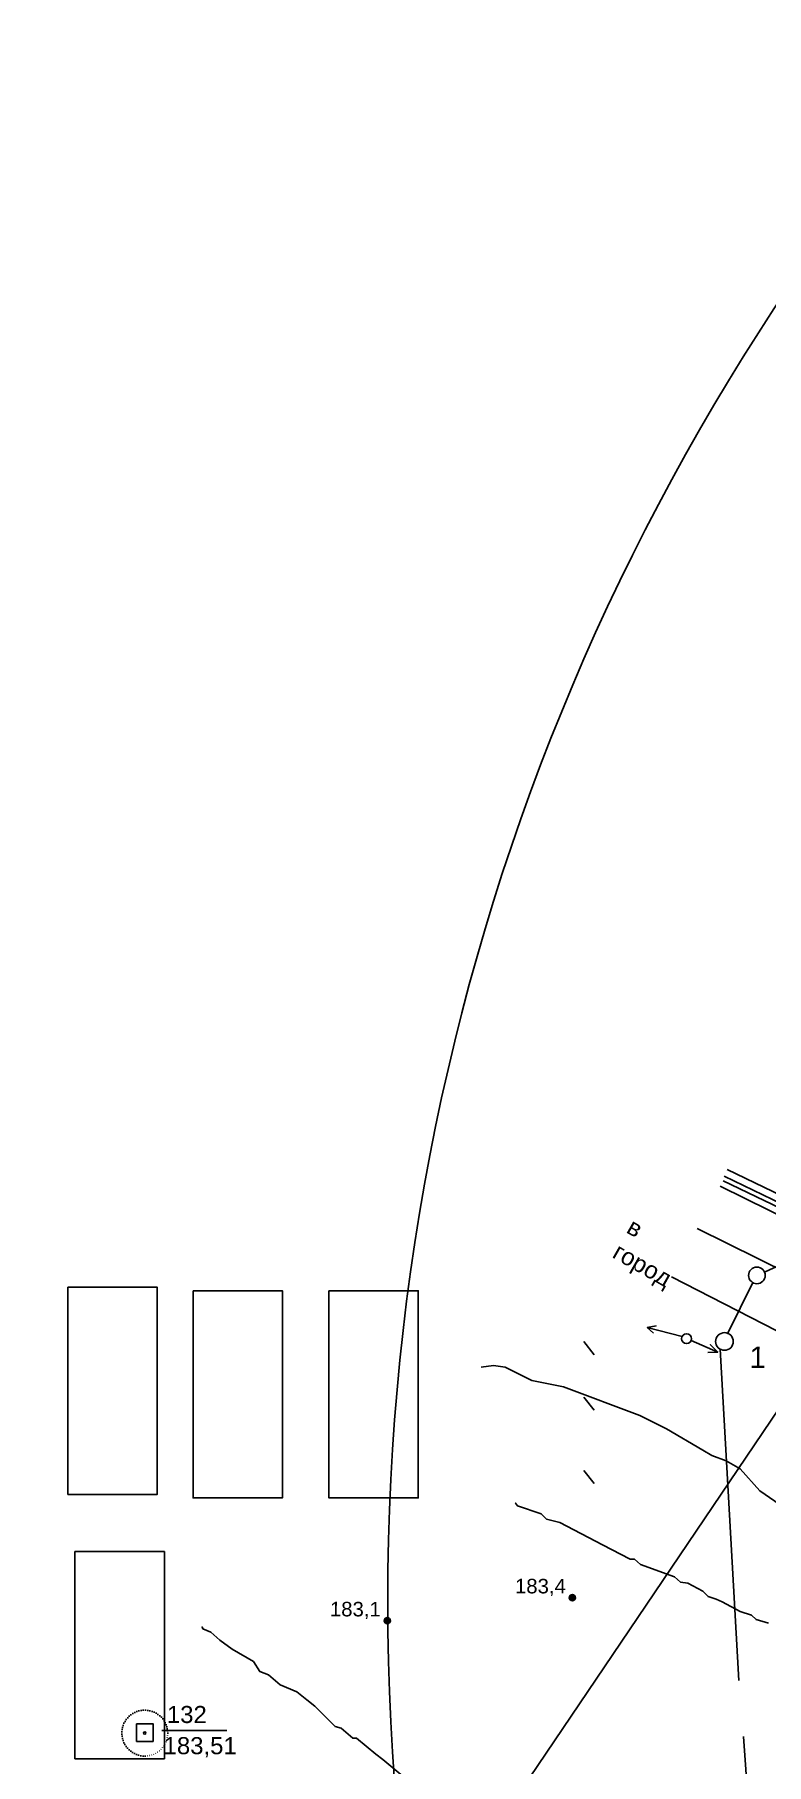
# Model space of a CAD drawing. Header units: millimetres. Extents: x 6127 to 9314, y 4730 to 7085.
# Drawn here: x 6398.6 to 6569.6, y 5981.2 to 6385.6 of the extents above; entities that cross this region are included whole.
import ezdxf

# ---------------------------------------------------------------- set-up
doc = ezdxf.new("R2010")
doc.units = ezdxf.units.MM
doc.header["$LTSCALE"] = 0.7
doc.linetypes.add('ACAD_ISO07W100', pattern=[3, 0, -3])
for name, color, linetype in [('відм', 14, 'Continuous'), ('горизонталі', 22, 'Continuous'), ('чорн', 255, 'Continuous')]:
    doc.layers.add(name, color=color, linetype=linetype)
doc.styles.get("Standard").update_dxf_attribs({"font": 'arial.ttf'})

msp = doc.modelspace()

# ---------------------------------------------------------------- hatches: boundary and pattern name
at = {"layer": 'відм', "ltscale": 0.2, "true_color": 0x000000}
h = msp.add_hatch(color=18, dxfattribs=at)
h.dxf.hatch_style = 1
h.paths.add_polyline_path([(6525.03, 6020.16, 1), (6523.56, 6020.16, 1)])
at = {"layer": 'відм', "ltscale": 0.2, "true_color": 0x000000, "transparency": 33554687}
h = msp.add_hatch(color=18, dxfattribs=at)
h.dxf.hatch_style = 1
h.paths.add_polyline_path([(6481.78, 6014.78, 1), (6480.31, 6014.78, 1)])

# ---------------------------------------------------------------- linework, layer by layer
at = {"color": 18, "ltscale": 0.2, "true_color": 0x000000}
msp.add_line((6262, 5604.47), (6582, 6078.37), dxfattribs=at)
at = {"color": 1, "ltscale": 0.2}
for centre, radius in [((7031.15, 6019.46), 550), ((7118.46, 5800.5), 553)]:
    msp.add_circle(centre, radius, dxfattribs=at)
at = {"layer": 'відм', "color": 18, "ltscale": 0.2, "true_color": 0x000000}
msp.add_circle((6524.3, 6020.16), 0.733, dxfattribs=at)
at = {"layer": 'відм', "color": 18, "ltscale": 0.2, "true_color": 0x000000, "transparency": 33554687}
msp.add_circle((6481.04, 6014.78), 0.733, dxfattribs=at)
at = {"layer": 'горизонталі', "color": 18, "true_color": 0x000000}
for points in [[(6502.99, 6074.03), (6505.88, 6074.44), (6508.57, 6074.02), (6514.79, 6070.9), (6522.26, 6069.44), (6540.1, 6062.78), (6546.32, 6059.66), (6554.82, 6054.67), (6556.89, 6053.42), (6560.21, 6052.17), (6563.53, 6050.3), (6568.09, 6045.11), (6575.14, 6040.33)], [(6570.13, 6014.19), (6567.22, 6015.03), (6566.19, 6016.07), (6563.49, 6016.9), (6559.34, 6019.19), (6557.89, 6019.81), (6556.02, 6020.43), (6554.78, 6021.68), (6551.26, 6023.55), (6549.6, 6023.76), (6548.14, 6025.01), (6540.26, 6027.92), (6538.81, 6029.17), (6537.78, 6029.17), (6531.35, 6032.5), (6521.39, 6037.7), (6518.28, 6038.53), (6517.04, 6039.78), (6511.44, 6041.65), (6511.03, 6042.27), (6511.44, 6041.65)], [(6437.96, 6012.9), (6437.75, 6013.31), (6437.96, 6012.9), (6439.82, 6012.06), (6441.9, 6010.19), (6444.8, 6008.12), (6449.77, 6005.21), (6451.22, 6002.92), (6453.3, 6002.09), (6455.99, 5999.8), (6459.93, 5998.14), (6462.21, 5996.27), (6464.08, 5994.81), (6468.84, 5990.04), (6470.3, 5989.62), (6472.99, 5987.33), (6473.82, 5987.33), (6478.38, 5983.59), (6480.04, 5982.35), (6484.19, 5978.81)]]:
    msp.add_lwpolyline(points, dxfattribs=at)
at = {"layer": 'чорн', "color": 18, "ltscale": 0.2, "true_color": 0x000000}
for p, q in [((6526.96, 6080.03), (6529.43, 6076.97)), ((6526.96, 6067.07), (6529.43, 6064.01)), ((6526.96, 6049.9), (6529.43, 6046.84))]:
    msp.add_line(p, q, dxfattribs=at)
at = {"layer": 'чорн', "color": 18, "ltscale": 0.2, "true_color": 0x000000, "transparency": 33554687}
msp.add_line((6428.32, 5989.09), (6443.51, 5989.07), dxfattribs=at)
at = {"layer": 'чорн', "color": 18, "true_color": 0x000000}
for points in [[(6560.51, 6120.25), (6588.47, 6106.78), (6627.63, 6171.91), (6679.34, 6257.08), (6702.44, 6297.35), (6824.74, 6406.63)], [(6559.76, 6118.7), (6589.14, 6104.54), (6629.11, 6171.02), (6680.83, 6256.2), (6703.8, 6296.25), (6825.89, 6405.34)], [(6558.83, 6116.38), (6587.72, 6102.11)], [(6559.55, 6117.65), (6588.32, 6103.82)], [(6553.47, 6106.45), (6582.01, 6092.36)], [(6787.06, 5586.76), (6846.81, 5689.69), (6880.18, 5749.63), (6881.63, 5754.94), (6881.65, 5770.42), (6881.5, 5784.76), (6880.84, 5803.53), (6859.63, 5863.04), (6830.55, 5946.99), (6826.41, 5956.46), (6821.13, 5962.6), (6815.56, 5967.04), (6811.23, 5968.48), (6750.54, 5994.98), (6699.5, 6018.88), (6651.41, 6043.09), (6611.68, 6062.81), (6584.37, 6076.22), (6547.45, 6095.18)]]:
    msp.add_lwpolyline(points, dxfattribs=at)
at = {"layer": 'чорн', "color": 18, "ltscale": 0.2, "true_color": 0x000000}
for points in [[(6569.21, 6096.25), (6580.95, 6101.75)], [(6560.61, 6081.97), (6566.49, 6093.81)], [(6549.95, 6081.22), (6541.8, 6083.32), (6543.86, 6083.71), (6541.8, 6083.32), (6543.29, 6082.04)], [(6552.06, 6080.31), (6558.29, 6077.59), (6556.52, 6079.32), (6558.29, 6077.59), (6555.93, 6077.47)], [(6558.87, 6078.24), (6563.22, 6000.8)], [(6564.28, 5987.74), (6569.12, 5919.36)]]:
    msp.add_lwpolyline(points, dxfattribs=at)
at = {"layer": 'чорн', "color": 18, "ltscale": 0.2, "true_color": 0x000000, "transparency": 33554687}
for points in [[(6406.39, 6092.75), (6427.28, 6092.75), (6427.28, 6044.31), (6406.39, 6044.31)], [(6435.64, 6091.92), (6456.54, 6091.92), (6456.54, 6043.47), (6435.64, 6043.47)], [(6408.06, 6030.94), (6428.96, 6030.94), (6428.96, 5982.49), (6408.06, 5982.49)], [(6422.45, 5990.66), (6426.33, 5990.66), (6426.32, 5986.57), (6422.44, 5986.57)]]:
    msp.add_lwpolyline(points, close=True, dxfattribs=at)
at = {"layer": 'чорн', "color": 6, "ltscale": 0.2, "transparency": 33554687}
msp.add_lwpolyline([(6467.4, 6091.92), (6488.3, 6091.92), (6488.3, 6043.47), (6467.4, 6043.47)], close=True, dxfattribs=at)
at = {"layer": 'чорн', "color": 18, "ltscale": 0.2, "true_color": 0x000000}
for centre, radius in [((6567.42, 6095.51), 1.94), ((6550.98, 6080.7), 1.15), ((6559.84, 6080.06), 2.06)]:
    msp.add_circle(centre, radius, dxfattribs=at)
at = {"layer": 'чорн', "color": 18, "linetype": 'ACAD_ISO07W100', "ltscale": 0.2, "true_color": 0x000000, "transparency": 33554687}
msp.add_circle((6424.36, 5988.49), 5.37, dxfattribs=at)
at = {"layer": 'чорн', "color": 18, "ltscale": 0.2, "true_color": 0x000000, "transparency": 33554687}
msp.add_circle((6424.36, 5988.49), 0.28, dxfattribs=at)

# ---------------------------------------------------------------- texts
at = {"layer": 'чорн', "color": 18, "ltscale": 0.2, "true_color": 0x000000, "attachment_point": 1}
for s, width, insert, char_height, rotation in [('в город', 14.6937, (6538.64, 6109.12), 4, 330.3935), ('1', 1.03, (6565.66, 6078.87), 5, 359.9325), ('183,4', 2.4374, (6510.89, 6024.57), 3.4, 359.9325)]:
    msp.add_mtext_dynamic_manual_height_columns(s, width=width, gutter_width=12.5, heights=[0], dxfattribs=dict(at, insert=insert, char_height=char_height, rotation=rotation))
at = {"layer": 'чорн', "color": 18, "ltscale": 0.2, "true_color": 0x000000, "transparency": 33554687, "attachment_point": 1, "rotation": 359.9325}
for s, width, insert, char_height in [('183,1', 2.4374, (6467.64, 6019.19), 3.4), ('132', 1.2254, (6429.54, 5994.86), 4), ('183,51', 1.2254, (6428.77, 5987.57), 4)]:
    msp.add_mtext_dynamic_manual_height_columns(s, width=width, gutter_width=12.5, heights=[0], dxfattribs=dict(at, insert=insert, char_height=char_height))

doc.saveas('drawing.dxf')
